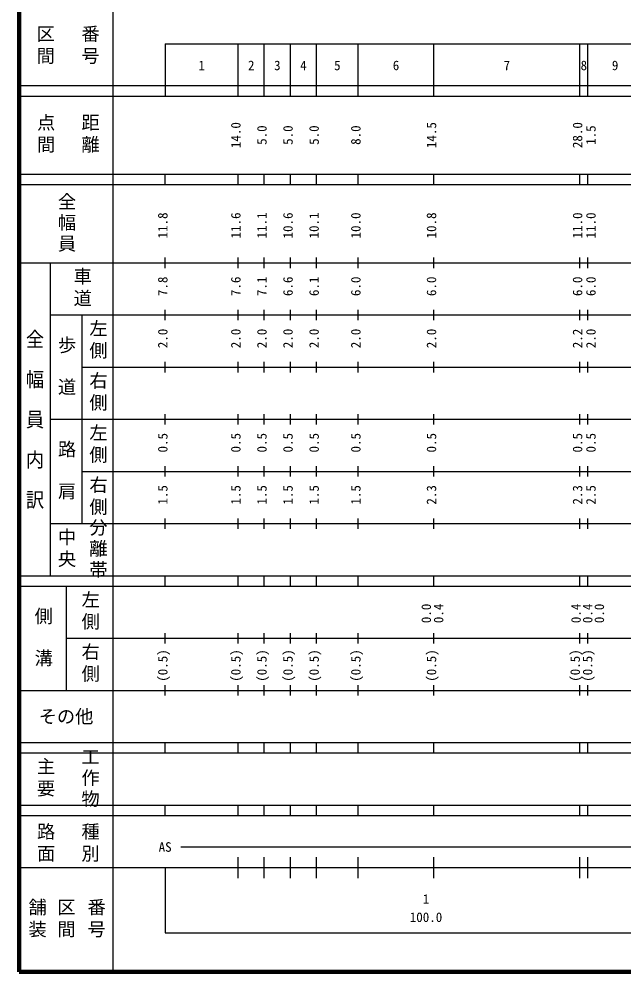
# Model space of a CAD drawing. Units: millimetres on the paper, enlarged 1000 times. Extents: x 40000 to 680000, y 20000 to 380000.
# Drawn here: x 40000 to 155937, y 20000 to 202759 of the extents above; entities that cross this region are included whole.
import ezdxf
from ezdxf.enums import TextEntityAlignment as Align

# ---------------------------------------------------------------- set-up
doc = ezdxf.new("R2010")
doc.units = ezdxf.units.MM
doc.header["$LTSCALE"] = 1000
doc.layers.add('M-TTL', color=2, linetype='Continuous', lineweight=140)
doc.layers.add('M-TTL-BAND', color=7, linetype='Continuous', lineweight=25)
doc.styles.add('@ＭＳ ゴシック', font='')
doc.styles.add('ＭＳ ゴシック', font='')
doc.styles.get('@ＭＳ ゴシック').set_extended_font_data('@MS Gothic')
doc.styles.get('ＭＳ ゴシック').set_extended_font_data('MS Gothic')

msp = doc.modelspace()

# ---------------------------------------------------------------- linework, layer by layer
at = {"layer": 'M-TTL'}
for p, q in [((40000, 380000), (40000, 20000)), ((40000, 20000), (680000, 20000))]:
    msp.add_line(p, q, dxfattribs=at)
at = {"layer": 'M-TTL-BAND'}
for p, q in [((58000, 370000), (58000, 20000)), ((68000, 198000), (579000, 198000)), ((68000, 198000), (68000, 188000)), ((82000, 188000), (82000, 198000)), ((87000, 188000), (87000, 198000)), ((92000, 188000), (92000, 198000)), ((97000, 188000), (97000, 198000)), ((105000, 188000), (105000, 198000)), ((119500, 188000), (119500, 198000)), ((147500, 188000), (147500, 198000)), ((149000, 188000), (149000, 198000)), ((40000, 190000), (579000, 190000)), ((40000, 188000), (579000, 188000)), ((40000, 173000), (579000, 173000)), ((68000, 171000), (68000, 173000)), ((82000, 171000), (82000, 173000)), ((87000, 171000), (87000, 173000)), ((92000, 171000), (92000, 173000)), ((97000, 171000), (97000, 173000)), ((105000, 171000), (105000, 173000)), ((119500, 171000), (119500, 173000)), ((147500, 171000), (147500, 173000)), ((149000, 171000), (149000, 173000)), ((40000, 171000), (579000, 171000)), ((40000, 156000), (579000, 156000)), ((46000, 96000), (46000, 156000)), ((68000, 155000), (68000, 157000)), ((82000, 155000), (82000, 157000)), ((87000, 155000), (87000, 157000)), ((92000, 155000), (92000, 157000)), ((97000, 155000), (97000, 157000)), ((105000, 155000), (105000, 157000)), ((119500, 155000), (119500, 157000)), ((147500, 155000), (147500, 157000)), ((149000, 155000), (149000, 157000)), ((68000, 145000), (68000, 147000)), ((82000, 145000), (82000, 147000)), ((87000, 145000), (87000, 147000)), ((92000, 145000), (92000, 147000)), ((97000, 145000), (97000, 147000)), ((105000, 145000), (105000, 147000)), ((119500, 145000), (119500, 147000)), ((147500, 145000), (147500, 147000)), ((149000, 145000), (149000, 147000)), ((46000, 146000), (579000, 146000)), ((52000, 146000), (52000, 106000)), ((52000, 136000), (579000, 136000)), ((68000, 135000), (68000, 137000)), ((82000, 135000), (82000, 137000)), ((87000, 135000), (87000, 137000)), ((92000, 135000), (92000, 137000)), ((97000, 135000), (97000, 137000)), ((105000, 135000), (105000, 137000)), ((119500, 135000), (119500, 137000)), ((147500, 135000), (147500, 137000)), ((149000, 135000), (149000, 137000)), ((68000, 125000), (68000, 127000)), ((82000, 125000), (82000, 127000)), ((87000, 125000), (87000, 127000)), ((92000, 125000), (92000, 127000)), ((97000, 125000), (97000, 127000)), ((105000, 125000), (105000, 127000)), ((119500, 125000), (119500, 127000)), ((147500, 125000), (147500, 127000)), ((149000, 125000), (149000, 127000)), ((46000, 126000), (579000, 126000)), ((68000, 115000), (68000, 117000)), ((82000, 115000), (82000, 117000)), ((87000, 115000), (87000, 117000)), ((92000, 115000), (92000, 117000)), ((97000, 115000), (97000, 117000)), ((105000, 115000), (105000, 117000)), ((119500, 115000), (119500, 117000)), ((147500, 115000), (147500, 117000)), ((149000, 115000), (149000, 117000)), ((52000, 116000), (579000, 116000)), ((68000, 105000), (68000, 107000)), ((82000, 105000), (82000, 107000)), ((87000, 105000), (87000, 107000)), ((92000, 105000), (92000, 107000)), ((97000, 105000), (97000, 107000)), ((105000, 105000), (105000, 107000)), ((119500, 105000), (119500, 107000)), ((147500, 105000), (147500, 107000)), ((149000, 105000), (149000, 107000)), ((46000, 106000), (579000, 106000)), ((40000, 96000), (579000, 96000)), ((68000, 94000), (68000, 96000)), ((82000, 94000), (82000, 96000)), ((87000, 94000), (87000, 96000)), ((92000, 94000), (92000, 96000)), ((97000, 94000), (97000, 96000)), ((105000, 94000), (105000, 96000)), ((119500, 94000), (119500, 96000)), ((147500, 94000), (147500, 96000)), ((149000, 94000), (149000, 96000)), ((40000, 94000), (579000, 94000)), ((49000, 94000), (49000, 74000)), ((68000, 83000), (68000, 85000)), ((82000, 83000), (82000, 85000)), ((87000, 83000), (87000, 85000)), ((92000, 83000), (92000, 85000)), ((97000, 83000), (97000, 85000)), ((105000, 83000), (105000, 85000)), ((119500, 83000), (119500, 85000)), ((147500, 83000), (147500, 85000)), ((149000, 83000), (149000, 85000)), ((49000, 84000), (579000, 84000)), ((68000, 73000), (68000, 75000)), ((82000, 73000), (82000, 75000)), ((87000, 73000), (87000, 75000)), ((92000, 73000), (92000, 75000)), ((97000, 73000), (97000, 75000)), ((105000, 73000), (105000, 75000)), ((119500, 73000), (119500, 75000)), ((147500, 73000), (147500, 75000)), ((149000, 73000), (149000, 75000)), ((40000, 74000), (579000, 74000)), ((40000, 64000), (579000, 64000)), ((68000, 62000), (68000, 64000)), ((82000, 62000), (82000, 64000)), ((87000, 62000), (87000, 64000)), ((92000, 62000), (92000, 64000)), ((97000, 62000), (97000, 64000)), ((105000, 62000), (105000, 64000)), ((119500, 62000), (119500, 64000)), ((147500, 62000), (147500, 64000)), ((149000, 62000), (149000, 64000)), ((40000, 62000), (579000, 62000)), ((40000, 52000), (579000, 52000)), ((68000, 50000), (68000, 52000)), ((82000, 50000), (82000, 52000)), ((87000, 50000), (87000, 52000)), ((92000, 50000), (92000, 52000)), ((97000, 50000), (97000, 52000)), ((105000, 50000), (105000, 52000)), ((119500, 50000), (119500, 52000)), ((147500, 50000), (147500, 52000)), ((149000, 50000), (149000, 52000)), ((40000, 50000), (579000, 50000)), ((71000, 44000), (568000, 44000)), ((82000, 38000), (82000, 42000)), ((87000, 38000), (87000, 42000)), ((92000, 38000), (92000, 42000)), ((97000, 38000), (97000, 42000)), ((105000, 38000), (105000, 42000)), ((119500, 38000), (119500, 42000)), ((147500, 38000), (147500, 42000)), ((149000, 38000), (149000, 42000)), ((40000, 40000), (579000, 40000)), ((68000, 40000), (68000, 27500)), ((68000, 27500), (579000, 27500))]:
    msp.add_line(p, q, dxfattribs=at)

# ---------------------------------------------------------------- texts
at = {"layer": 'M-TTL-BAND', "style": 'ＭＳ ゴシック'}
for s, p in [('1', (75000, 192405)), ('2', (84500, 192405)), ('3', (89500, 192405)), ('4', (94500, 192405)), ('5', (101000, 192405)), ('6', (112250, 192405)), ('7', (133500, 192405)), ('8', (148250, 192405)), ('9', (154250, 192405)), ('AS', (68000, 42500)), ('1', (118000, 32523)), ('100.0', (118000, 29033))]:
    msp.add_text(s, height=1833, dxfattribs=at).set_placement(p, align=Align.BOTTOM_CENTER)
for s, p in [('14.0', (83000, 180500)), ('14.5', (120500, 180500)), ('28.0', (148500, 180500)), ('5.0', (88000, 180500)), ('5.0', (93000, 180500)), ('5.0', (98000, 180500)), ('8.0', (106000, 180500)), ('1.5', (151069, 180500)), ('11.8', (69000, 163174)), ('11.6', (83000, 163174)), ('11.1', (88000, 163174)), ('10.6', (93000, 163174)), ('10.1', (98000, 163174)), ('10.0', (106000, 163174)), ('10.8', (120500, 163174)), ('11.0', (148500, 163174)), ('11.0', (151069, 163174)), ('7.8', (69000, 151500)), ('7.6', (83000, 151500)), ('7.1', (88000, 151500)), ('6.6', (93000, 151500)), ('6.1', (98000, 151500)), ('6.0', (106000, 151500)), ('6.0', (120500, 151500)), ('6.0', (148500, 151500)), ('6.0', (151069, 151500)), ('2.0', (69000, 141500)), ('2.0', (83000, 141500)), ('2.0', (88000, 141500)), ('2.0', (93000, 141500)), ('2.0', (98000, 141500)), ('2.0', (106000, 141500)), ('2.0', (120500, 141500)), ('2.2', (148500, 141500)), ('2.0', (151069, 141500)), ('0.5', (69000, 121500)), ('0.5', (83000, 121500)), ('0.5', (88000, 121500)), ('0.5', (93000, 121500)), ('0.5', (98000, 121500)), ('0.5', (106000, 121500)), ('0.5', (120500, 121500)), ('0.5', (148500, 121500)), ('0.5', (151069, 121500)), ('1.5', (69000, 111500)), ('1.5', (83000, 111500)), ('1.5', (88000, 111500)), ('1.5', (93000, 111500)), ('1.5', (98000, 111500)), ('1.5', (106000, 111500)), ('2.3', (120500, 111500)), ('2.3', (148500, 111500)), ('2.5', (151069, 111500)), ('0.0', (119500, 88764)), ('0.4', (121870, 88764)), ('0.4', (148208, 88764)), ('0.4', (150442, 88764)), ('0.0', (152677, 88764)), ('(0.5)', (69000, 78764)), ('(0.5)', (83000, 78764)), ('(0.5)', (88000, 78764)), ('(0.5)', (93000, 78764)), ('(0.5)', (98000, 78764)), ('(0.5)', (106000, 78764)), ('(0.5)', (120500, 78764)), ('(0.5)', (148043, 78764)), ('(0.5)', (150432, 78764))]:
    msp.add_text(s, height=1833, rotation=90, dxfattribs=at).set_placement(p, align=Align.BOTTOM_CENTER)
at = {"layer": 'M-TTL-BAND', "style": '@ＭＳ ゴシック', "width": 1.1}
msp.add_text('全\u3000幅\u3000員\u3000内\u3000訳', height=2566, rotation=270, dxfattribs=at).set_placement((43000, 126000), align=Align.MIDDLE_CENTER)
at = {"layer": 'M-TTL-BAND', "style": 'ＭＳ ゴシック'}
msp.add_text('その他', height=2566, dxfattribs=at).set_placement((49000, 69000), align=Align.MIDDLE_CENTER)
at = {"layer": 'M-TTL-BAND', "char_height": 2566, "attachment_point": 5, "rotation": 270, "style": '@ＭＳ ゴシック'}
for s, insert in [('\\T1.2;区間', (45000, 197500)), ('\\T1.2;番号', (53500, 197500)), ('\\T1.2;点間', (45000, 180500)), ('\\T1.2;距離', (53500, 180500)), ('\\T1.15;全幅員', (49000, 163500)), ('\\T1.2;車道', (52000, 151000)), ('\\T1.2;左側', (55000, 141000)), ('\\T1.15;歩\u3000道', (49000, 136000)), ('\\T1.2;右側', (55000, 131000)), ('\\T1.2;左側', (55000, 121000)), ('\\T1.15;路\u3000肩', (49000, 116000)), ('\\T1.2;右側', (55000, 111000)), ('\\T1.15;分離帯', (55000, 101000)), ('\\T1.2;中央', (49000, 101000)), ('\\T1.2;左側', (53500, 89000)), ('\\T1.15;側\u3000溝', (44500, 84000)), ('\\T1.2;右側', (53500, 79000)), ('\\T1.15;工作物', (53500, 57000)), ('\\T1.2;主要', (45000, 57000)), ('\\T1.2;路面', (45000, 44500)), ('\\T1.2;種別', (53500, 44500)), ('\\T1.2;舗装', (43333, 30000)), ('\\T1.2;区間', (49000, 30000)), ('\\T1.2;番号', (54667, 30000))]:
    msp.add_mtext(s, dxfattribs=dict(at, insert=insert))

doc.saveas('drawing.dxf')
